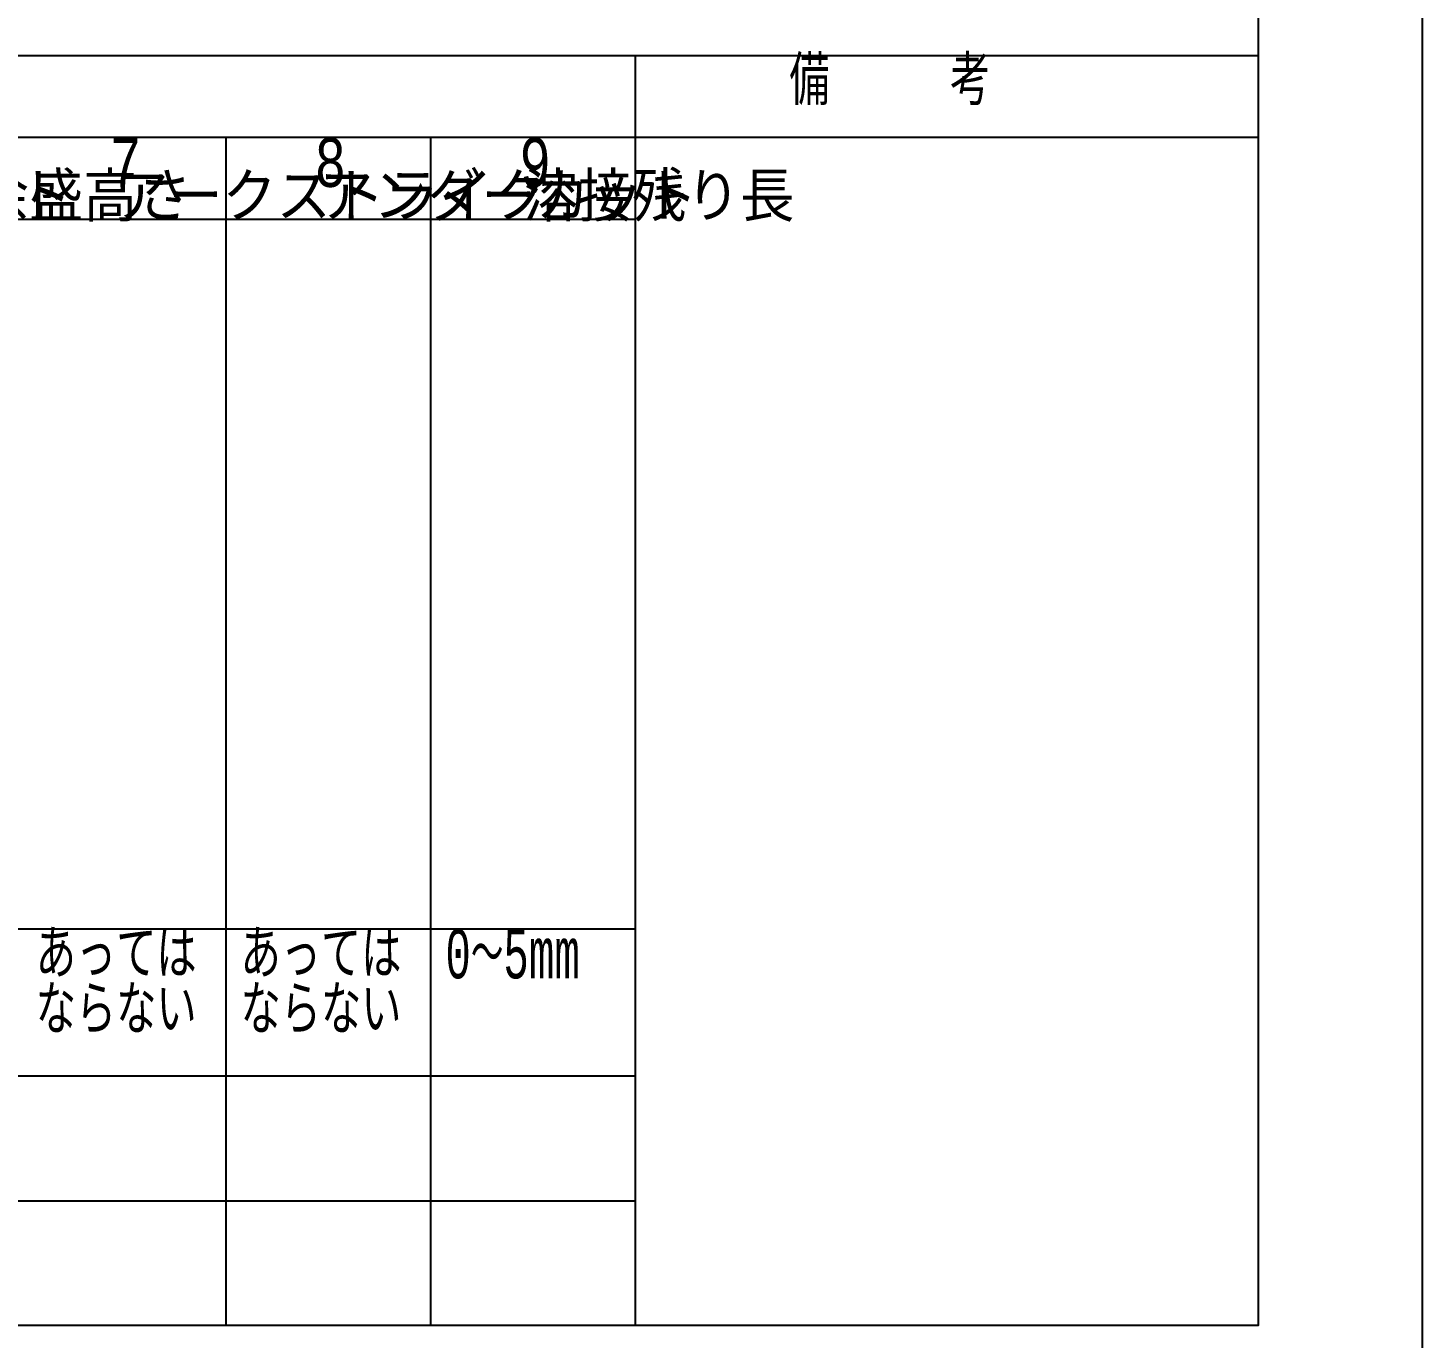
# Model space of a CAD drawing. Header units: millimetres. Extents: x -4568 to 36914, y -114 to 17788.
# Drawn here: x 6047 to 6728, y 13110 to 13750 of the extents above; entities that cross this region are included whole.
import ezdxf
from ezdxf.enums import TextEntityAlignment as Align

# ---------------------------------------------------------------- set-up
doc = ezdxf.new("R2010")
doc.units = ezdxf.units.MM
doc.header["$LTSCALE"] = 5
doc.layers.get('0').update_dxf_attribs({"color": 255})
doc.layers.add('寸法', color=4, linetype='Continuous')
doc.layers.add('文字', color=7, linetype='Continuous')
doc.styles.add('DLSTANDARD1', font='monotxt.shx', dxfattribs={"width": 0.6, "bigfont": 'extfont'})
doc.styles.add('TATEGAKI', font='txt', dxfattribs={"bigfont": 'bigfont.shx'})

msp = doc.modelspace()

# ---------------------------------------------------------------- linework, layer by layer
at = {"linetype": 'Continuous', "lineweight": -3}
for p, q in [((3444, 13736.38), (6648, 13736.38)), ((3444, 13696.38), (6648, 13696.38)), ((3444, 13656.38), (6344, 13656.38)), ((3444, 13310.089), (6344, 13310.089)), ((3444, 13238.315), (6344, 13238.315)), ((3444, 13177.348), (6344, 13177.348))]:
    msp.add_line(p, q, dxfattribs=at)
for points in [[(3364, 15412.38), (6728, 15412.38), (6728, 13036.38), (3364, 13036.38)], [(3444, 15332.38), (6648, 15332.38), (6648, 13116.38), (3444, 13116.38)]]:
    msp.add_lwpolyline(points, close=True, dxfattribs=at)
at = {"layer": '寸法', "linetype": 'Continuous'}
for p, q in [((6344, 13116.38), (6344, 13736.38)), ((6144, 13116.38), (6144, 13696.38)), ((6244, 13116.38), (6244, 13696.38))]:
    msp.add_line(p, q, dxfattribs=at)

# ---------------------------------------------------------------- texts
at = {"layer": '文字', "color": 0, "linetype": 'Continuous', "ltscale": 6, "style": 'DLSTANDARD1', "width": 0.74375}
for s, p in [('備\u3000\u3000\u3000考', (6419.016, 13704.954)), ('7', (6087.207, 13664.954)), ('8', (6187.207, 13664.954)), ('あっては', (6051.094, 13278.664)), ('あっては', (6151.094, 13278.664)), ('ならない', (6051.094, 13251.46)), ('ならない', (6151.094, 13251.46))]:
    msp.add_text(s, height=24, dxfattribs=at).set_placement(p, align=Align.BOTTOM_LEFT)
at = {"layer": '文字', "color": 1, "linetype": 'Continuous', "ltscale": 6, "style": 'DLSTANDARD1'}
for s, width, p in [('9', 0.74375, (6287.207, 13664.954)), ('0～5mm', 0.6, (6251.094, 13278.664))]:
    msp.add_text(s, height=24, dxfattribs=dict(at, width=width)).set_placement(p, align=Align.BOTTOM_LEFT)
at = {"layer": '文字', "color": 0, "linetype": 'Continuous', "ltscale": 6, "style": 'TATEGAKI'}
for s, p in [('隅肉溶接の余盛高さ', (5889.476, 13648.052)), ('ピット', (5989.476, 13648.052)), ('アークストライク', (6089.476, 13648.052)), ('アンダーカット', (6189.476, 13648.052))]:
    msp.add_text(s, height=24, dxfattribs=at).set_placement(p, align=Align.BOTTOM_LEFT)
at = {"layer": '文字', "color": 1, "linetype": 'Continuous', "ltscale": 6, "style": 'TATEGAKI'}
msp.add_text('溶接残り長', height=24, dxfattribs=at).set_placement((6289.476, 13648.052), align=Align.BOTTOM_LEFT)

doc.saveas('drawing.dxf')
